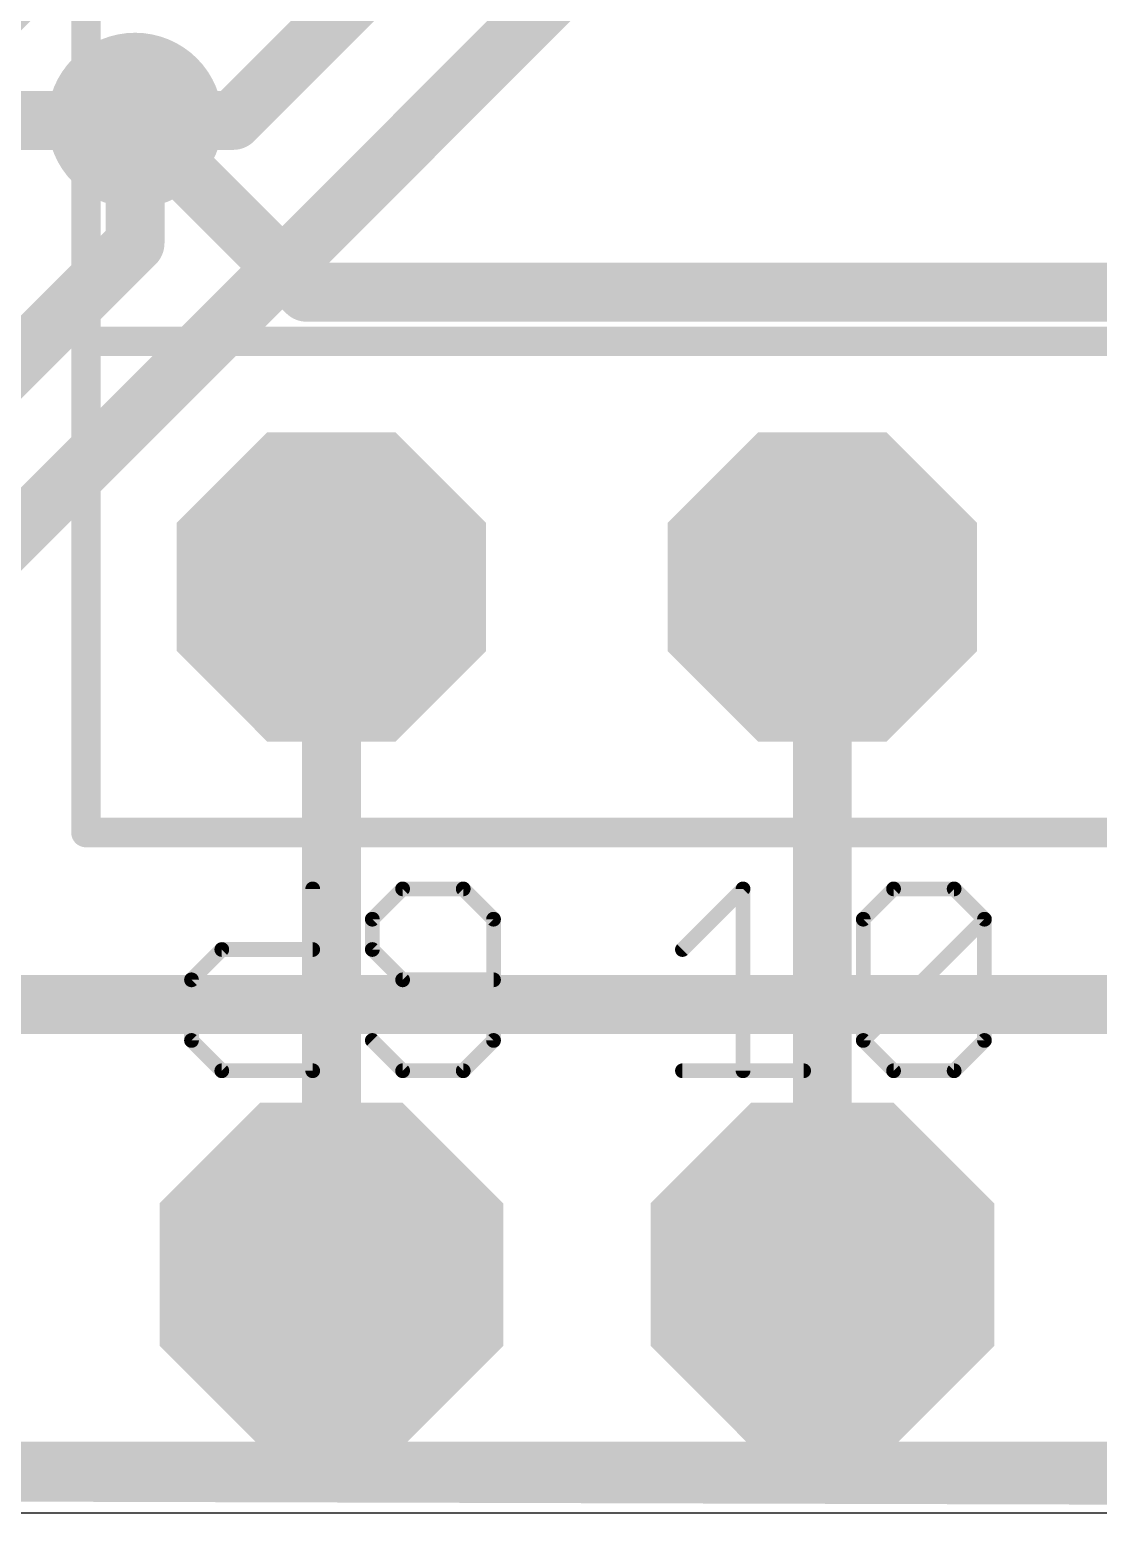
# Model space of a CAD drawing. Extents: x -0.4 to 69.7, y 0.1 to 20.6.
# Drawn here: x 25.11 to 30.64, y 0.1 to 7.83 of the extents above; entities that cross this region are included whole.
import ezdxf

# ---------------------------------------------------------------- set-up
doc = ezdxf.new("R2010")
doc.units = 0
for name, color, linetype in [('1', 12, 'CONTINUOUS'), ('16', 132, 'CONTINUOUS'), ('17', 110, 'CONTINUOUS'), ('18', 110, 'CONTINUOUS'), ('20', 53, 'CONTINUOUS'), ('21', 253, 'CONTINUOUS'), ('51', 253, 'CONTINUOUS')]:
    doc.layers.add(name, color=color, linetype=linetype)

# ---------------------------------------------------------------- blocks, each defined once
blk = doc.blocks.new('OCTAGONP')
at = {"const_width": 0.5}
blk.add_lwpolyline([(-0.25, -0.1036), (-0.25, 0.1036), (-0.1036, 0.25), (0.1036, 0.25), (0.25, 0.1036), (0.25, -0.1036), (0.1036, -0.25), (-0.1036, -0.25), (-0.25, -0.1036), (-0.25, 0.1036)], dxfattribs=at)
blk = doc.blocks.new('RECT')
blk.add_solid([(-0.5, -0.5), (0.5, -0.5), (-0.5, 0.5), (0.5, 0.5)])
blk = doc.blocks.new('ROUNDV')
at = {"const_width": 0.5}
blk.add_lwpolyline([(0, -0.25, 1), (0, 0.25, 1), (0, -0.25)], format="xyb", dxfattribs=at)

msp = doc.modelspace()

# ---------------------------------------------------------------- linework, layer by layer
at = {"layer": '1', "const_width": 0.3048}
for points in [[(24.638, 7.62), (26.797, 9.779)], [(26.162, 7.366), (27.813, 9.017)], [(24.511, 4.699), (28.194, 8.382)], [(25.654, 7.366), (26.162, 7.366)], [(25.654, 6.731), (25.654, 7.366)], [(24.257, 5.334), (25.654, 6.731)], [(26.67, 1.397), (26.67, 4.953)], [(29.21, 1.397), (29.21, 4.953)], [(22.987, 0.381), (69.469, 0.254)]]:
    msp.add_lwpolyline(points, dxfattribs=at)
at = {"layer": '1', "const_width": 0.1524}
for points in [[(25.654, 7.4422, 1), (25.654, 7.2898)], [(25.7302, 7.366, 1), (25.5778, 7.366)], [(26.162, 7.2898, 1), (26.162, 7.4422)], [(26.1081, 7.4199, 1), (26.2159, 7.3121)], [(25.7079, 6.6771, 1), (25.6001, 6.7849)], [(25.5778, 6.731, 1), (25.7302, 6.731)], [(26.7462, 4.953, 1), (26.5938, 4.953)], [(29.2862, 4.953, 1), (29.1338, 4.953)], [(26.5938, 1.397, 1), (26.7462, 1.397)], [(29.1338, 1.397, 1), (29.2862, 1.397)]]:
    msp.add_lwpolyline(points, format="xyb", dxfattribs=at)
at = {"layer": '16', "const_width": 0.3048}
for points in [[(25.654, 7.366), (23.368, 7.366)], [(25.654, 7.366), (26.543, 6.477)], [(26.543, 6.477), (31.623, 6.477)], [(12.192, 2.794), (34.798, 2.794)], [(69.469, 0.381), (-0.254, 0.381)]]:
    msp.add_lwpolyline(points, dxfattribs=at)
at = {"layer": '16', "const_width": 0.1524}
for points in [[(25.7079, 7.4199, 1), (25.6001, 7.3121)], [(25.654, 7.2898, 1), (25.654, 7.4422)], [(26.543, 6.5532, 1), (26.543, 6.4008)], [(26.4891, 6.4231, 1), (26.5969, 6.5309)]]:
    msp.add_lwpolyline(points, format="xyb", dxfattribs=at)
at = {"layer": '20'}
msp.add_line((0.132, 0.165), (69.581, 0.165), dxfattribs=at)
at = {"layer": '21'}
for points, const_width in [([(25.4, 6.223), (25.4, 11.303)], 0.1524), ([(25.4, 3.683), (25.4, 6.223)], 0.1524), ([(60.96, 6.223), (25.4, 6.223)], 0.1524), ([(25.4, 3.683), (60.96, 3.683)], 0.1524), ([(26.5732, 3.3917), (26.5732, 2.4511)], 0.0762), ([(27.0384, 3.3917), (26.8816, 3.2349)], 0.0762), ([(27.3519, 3.3917), (27.0384, 3.3917)], 0.0762), ([(27.5087, 3.2349), (27.3519, 3.3917)], 0.0762), ([(28.4861, 3.0782), (28.7996, 3.3917)], 0.0762), ([(28.7996, 3.3917), (28.7996, 2.4511)], 0.0762), ([(29.4216, 3.2349), (29.5784, 3.3917)], 0.0762), ([(29.5784, 3.3917), (29.8919, 3.3917)], 0.0762), ([(29.8919, 3.3917), (30.0487, 3.2349)], 0.0762), ([(26.8816, 3.2349), (26.8816, 3.0782)], 0.0762), ([(27.5087, 2.6079), (27.5087, 3.2349)], 0.0762), ([(29.4216, 2.6079), (29.4216, 3.2349)], 0.0762), ([(29.4216, 2.6079), (30.0487, 3.2349)], 0.0762), ([(30.0487, 3.2349), (30.0487, 2.6079)], 0.0762), ([(25.9461, 2.9214), (26.1029, 3.0782)], 0.0762), ([(26.1029, 3.0782), (26.5732, 3.0782)], 0.0762), ([(26.8816, 3.0782), (27.0384, 2.9214)], 0.0762), ([(25.9461, 2.6079), (25.9461, 2.9214)], 0.0762), ([(27.0384, 2.9214), (27.5087, 2.9214)], 0.0762), ([(26.1029, 2.4511), (25.9461, 2.6079)], 0.0762), ([(26.8816, 2.6079), (27.0384, 2.4511)], 0.0762), ([(27.3519, 2.4511), (27.5087, 2.6079)], 0.0762), ([(29.5784, 2.4511), (29.4216, 2.6079)], 0.0762), ([(30.0487, 2.6079), (29.8919, 2.4511)], 0.0762), ([(26.5732, 2.4511), (26.1029, 2.4511)], 0.0762), ([(27.0384, 2.4511), (27.3519, 2.4511)], 0.0762), ([(28.4861, 2.4511), (29.1132, 2.4511)], 0.0762), ([(29.8919, 2.4511), (29.5784, 2.4511)], 0.0762)]:
    msp.add_lwpolyline(points, dxfattribs=dict(at, const_width=const_width))
for points, const_width in [([(25.4381, 6.223, 1), (25.3619, 6.223)], 0.0762), ([(25.4, 6.2611, 1), (25.4, 6.1849)], 0.0762), ([(25.3619, 6.223, 1), (25.4381, 6.223)], 0.0762), ([(25.4, 3.7211, 1), (25.4, 3.6449)], 0.0762), ([(25.3619, 3.683, 1), (25.4381, 3.683)], 0.0762), ([(26.5922, 3.3917, 1), (26.5541, 3.3917)], 0.0381), ([(27.0384, 3.4108, 1), (27.0384, 3.3727)], 0.0381), ([(27.0519, 3.3782, 1), (27.0249, 3.4052)], 0.0381), ([(27.3654, 3.4052, 1), (27.3384, 3.3782)], 0.0381), ([(27.3519, 3.3727, 1), (27.3519, 3.4108)], 0.0381), ([(28.8187, 3.3917, 1), (28.7806, 3.3917)], 0.0381), ([(28.8131, 3.3782, 1), (28.7862, 3.4052)], 0.0381), ([(29.5784, 3.4108, 1), (29.5784, 3.3727)], 0.0381), ([(29.5919, 3.3782, 1), (29.5649, 3.4052)], 0.0381), ([(29.9054, 3.4052, 1), (29.8784, 3.3782)], 0.0381), ([(29.8919, 3.3727, 1), (29.8919, 3.4108)], 0.0381), ([(26.8681, 3.2484, 1), (26.8951, 3.2215)], 0.0381), ([(26.9007, 3.2349, 1), (26.8626, 3.2349)], 0.0381), ([(27.5277, 3.2349, 1), (27.4896, 3.2349)], 0.0381), ([(27.4952, 3.2215, 1), (27.5222, 3.2484)], 0.0381), ([(29.4407, 3.2349, 1), (29.4026, 3.2349)], 0.0381), ([(29.4081, 3.2484, 1), (29.4351, 3.2215)], 0.0381), ([(30.0677, 3.2349, 1), (30.0296, 3.2349)], 0.0381), ([(30.0622, 3.2215, 1), (30.0352, 3.2484)], 0.0381), ([(30.0352, 3.2215, 1), (30.0622, 3.2484)], 0.0381), ([(26.1029, 3.0972, 1), (26.1029, 3.0591)], 0.0381), ([(26.1163, 3.0647, 1), (26.0894, 3.0916)], 0.0381), ([(26.5732, 3.0591, 1), (26.5732, 3.0972)], 0.0381), ([(26.8951, 3.0916, 1), (26.8681, 3.0647)], 0.0381), ([(26.8626, 3.0782, 1), (26.9007, 3.0782)], 0.0381), ([(28.4726, 3.0916, 1), (28.4996, 3.0647)], 0.0381), ([(25.9652, 2.9214, 1), (25.9271, 2.9214)], 0.0381), ([(25.9326, 2.9349, 1), (25.9596, 2.9079)], 0.0381), ([(27.0384, 2.9405, 1), (27.0384, 2.9024)], 0.0381), ([(27.0249, 2.9079, 1), (27.0519, 2.9349)], 0.0381), ([(27.5087, 2.9024, 1), (27.5087, 2.9405)], 0.0381), ([(25.9596, 2.6213, 1), (25.9326, 2.5944)], 0.0381), ([(26.8951, 2.6213, 1), (26.8681, 2.5944)], 0.0381), ([(27.5222, 2.5944, 1), (27.4952, 2.6213)], 0.0381), ([(29.4351, 2.6213, 1), (29.4081, 2.5944)], 0.0381), ([(29.4081, 2.6213, 1), (29.4351, 2.5944)], 0.0381), ([(30.0622, 2.5944, 1), (30.0352, 2.6213)], 0.0381), ([(25.9271, 2.6079, 1), (25.9652, 2.6079)], 0.0381), ([(27.4896, 2.6079, 1), (27.5277, 2.6079)], 0.0381), ([(29.4026, 2.6079, 1), (29.4407, 2.6079)], 0.0381), ([(30.0296, 2.6079, 1), (30.0677, 2.6079)], 0.0381), ([(26.1029, 2.4702, 1), (26.1029, 2.4321)], 0.0381), ([(26.0894, 2.4376, 1), (26.1163, 2.4646)], 0.0381), ([(26.5732, 2.4321, 1), (26.5732, 2.4702)], 0.0381), ([(27.0384, 2.4702, 1), (27.0384, 2.4321)], 0.0381), ([(27.0249, 2.4376, 1), (27.0519, 2.4646)], 0.0381), ([(27.3384, 2.4646, 1), (27.3654, 2.4376)], 0.0381), ([(27.3519, 2.4321, 1), (27.3519, 2.4702)], 0.0381), ([(28.4861, 2.4702, 1), (28.4861, 2.4321)], 0.0381), ([(29.1132, 2.4321, 1), (29.1132, 2.4702)], 0.0381), ([(29.5784, 2.4702, 1), (29.5784, 2.4321)], 0.0381), ([(29.5649, 2.4376, 1), (29.5919, 2.4646)], 0.0381), ([(29.8784, 2.4646, 1), (29.9054, 2.4376)], 0.0381), ([(29.8919, 2.4321, 1), (29.8919, 2.4702)], 0.0381), ([(26.5541, 2.4511, 1), (26.5922, 2.4511)], 0.0381), ([(28.7806, 2.4511, 1), (28.8187, 2.4511)], 0.0381)]:
    msp.add_lwpolyline(points, format="xyb", dxfattribs=dict(at, const_width=const_width))

# ---------------------------------------------------------------- block references
at = {"layer": '17'}
for p, xscale, yscale, rotation in [((26.67, 4.953), 1.6002, 1.6002, 180), ((26.67, 4.953), 1.6002, 1.6002, 180), ((29.21, 4.953), 1.6002, 1.6002, 180), ((29.21, 4.953), 1.6002, 1.6002, 180), ((26.67, 1.397), 1.778, 1.778, 90), ((26.67, 1.397), 1.778, 1.778, 90), ((29.21, 1.397), 1.778, 1.778, 90), ((29.21, 1.397), 1.778, 1.778, 90)]:
    msp.add_blockref('OCTAGONP', p, dxfattribs=dict(at, xscale=xscale, yscale=yscale, rotation=rotation))
at = {"layer": '18', "xscale": 0.9064, "yscale": 0.9064}
msp.add_blockref('ROUNDV', (25.654, 7.366), dxfattribs=at)
msp.add_blockref('ROUNDV', (25.654, 7.366), dxfattribs=at)
at = {"layer": '51', "xscale": 0.508, "yscale": 0.508}
for p in [(26.67, 1.397), (29.21, 1.397)]:
    msp.add_blockref('RECT', p, dxfattribs=at)

doc.saveas('drawing.dxf')
